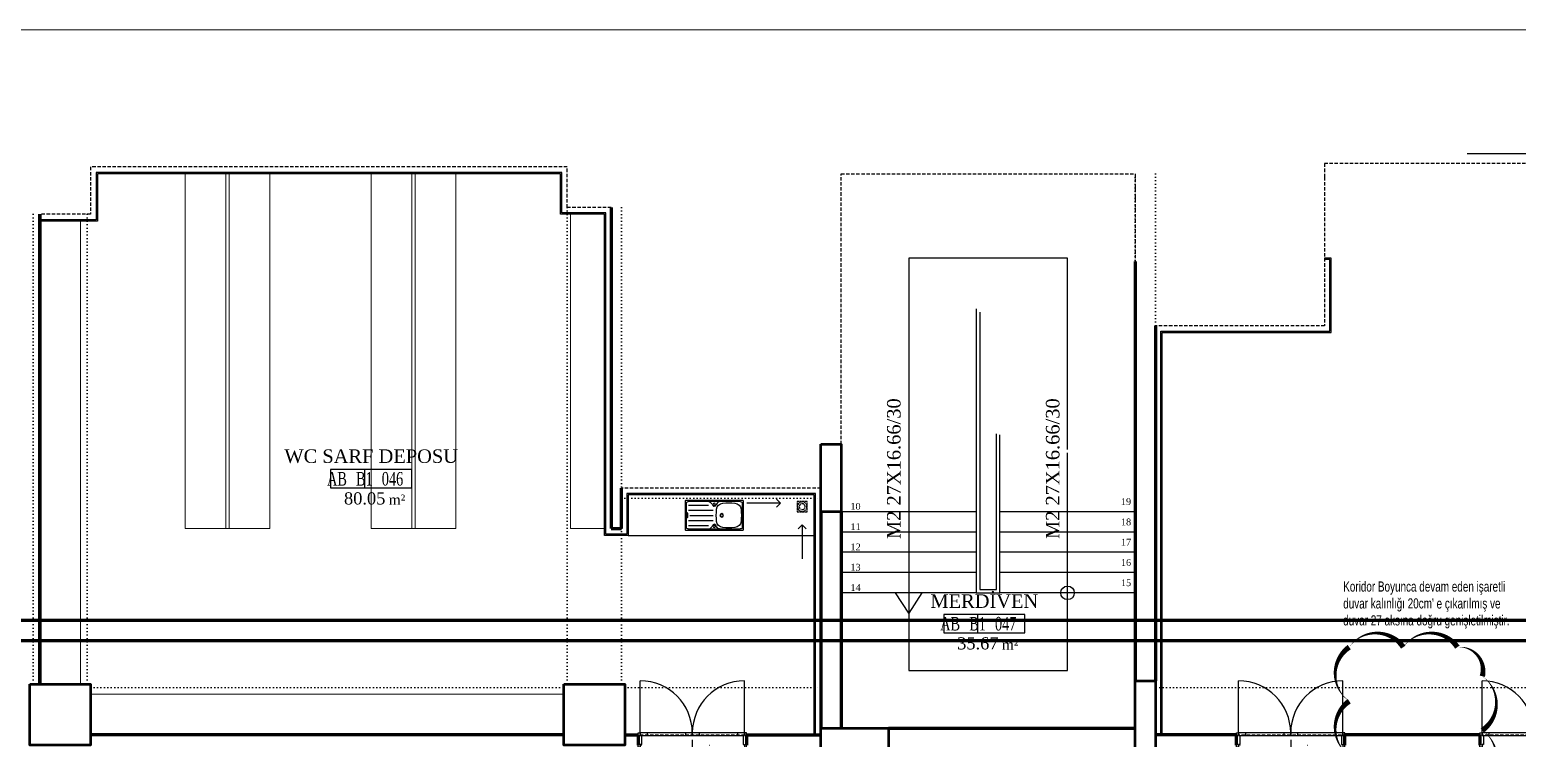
# Model space of a CAD drawing. Extents: x -228812 to 45006, y -308075 to -42938.
# Drawn here: x 41687 to 43887, y -43986 to -42938 of the extents above; entities that cross this region are included whole.
import ezdxf
from ezdxf.enums import TextEntityAlignment as Align

# ---------------------------------------------------------------- set-up
doc = ezdxf.new("R2010")
doc.units = 0
doc.header["$LTSCALE"] = 20
for name, pattern in [('( Hidden )', [0.375, 0.25, -0.125]), ('DOT', [0.25, 0, -0.25]), ('HIDDEN', [0.375, 0.25, -0.125])]:
    doc.linetypes.add(name, pattern=pattern)
doc.layers.get('0').update_dxf_attribs({"linetype": 'CONTINUOUS', "lineweight": 15})
doc.layers.get('DEFPOINTS').update_dxf_attribs({"linetype": 'CONTINUOUS'})
for name, color, linetype, lineweight in [('DUVAR', 7, 'CONTINUOUS', 60), ('KOLON', 7, 'CONTINUOUS', 50), ('tefris', 7, 'CONTINUOUS', 20)]:
    doc.layers.add(name, color=color, linetype=linetype, lineweight=lineweight)
for name, color, linetype in [('KAPILAR', 5, 'CONTINUOUS'), ('KIRIS', 9, 'DOT'), ('MERD', 7, 'CONTINUOUS'), ('OK', 7, 'CONTINUOUS'), ('ROOM', 7, 'CONTINUOUS'), ('ROOM-T', 7, 'CONTINUOUS'), ('SIVA', 7, 'CONTINUOUS'), ('TEFRIS SIHHI', 7, 'CONTINUOUS'), ('YAZI', 170, 'CONTINUOUS')]:
    doc.layers.add(name, color=color, linetype=linetype)
doc.layers.add('REVIZYON-2015-11-23', color=1, linetype='CONTINUOUS', lineweight=13, plot=False)
doc.styles.add('ARIAL', font='arial.ttf', dxfattribs={"width": 0.7})
doc.styles.add('OLC-200', font='tromans.shx', dxfattribs={"width": 0.5, "height": 0.2})
doc.styles.add('OLC-50', font='romans.shx', dxfattribs={"width": 0.5, "height": 0.15})
doc.styles.add('YAZI', font='times.ttf')
doc.dimstyles.new('BIRIM ADI', dxfattribs={"dimtxt": 30, "dimasz": 50, "dimexe": 25, "dimexo": 40, "dimgap": 15, "dimtad": 0, "dimtxsty": 'YAZI', "dimblk": 'OBLIQUE', "dimcen": 50, "dimadec": 0, "dimazin": 0, "dimtfac": 1, "dimtmove": 0, "dimatfit": 3, "dimfxl": 150, "dimfxlon": 1, "dimarcsym": 0})

# ---------------------------------------------------------------- blocks, each defined once
blk = doc.blocks.new('_OBLIQUE')
at = {"color": 0, "linetype": 'ByBlock'}
blk.add_line((-0.5, -0.5), (0.5, 0.5), dxfattribs=at)
blk = doc.blocks.new('*D9223')
at = {"layer": 'DEFPOINTS', "color": 0, "linetype": 'Continuous'}
for p in [(42561.9, -43121), (43962.7, -43121), (42566.9, -45206)]:
    blk.add_point(p, dxfattribs=at)
at = {"layer": 'YAZI', "color": 0, "lineweight": -2, "ltscale": 0.5}
for p, q in [((43812.7, -43121), (43987.7, -43121)), ((43962.7, -43121), (43962.7, -44082.8)), ((43962.7, -45206), (43962.7, -44244.3)), ((43812.7, -45206), (43987.7, -45206))]:
    blk.add_line(p, q, dxfattribs=at)
at = {"layer": 'YAZI', "color": 0, "linetype": 'Continuous', "lineweight": -2, "xscale": 50, "yscale": 50, "zscale": 50}
for p, rotation in [((43962.7, -43121), 90), ((43962.7, -45206), 270)]:
    blk.add_blockref('_OBLIQUE', p, dxfattribs=dict(at, rotation=rotation))
at = {"layer": 'YAZI', "color": 0, "linetype": 'Continuous', "insert": (43962.7, -44163.5), "char_height": 30, "attachment_point": 5, "rotation": 90, "style": 'YAZI'}
blk.add_mtext('MORG ', dxfattribs=at)
blk = doc.blocks.new('*U688')
at = {"color": 0}
for p, q in [((-157, 18), (-157, 95)), ((-3, 18), (-3, 95)), ((-147, 18), (-147, 14)), ((-90.1, 18), (-90.1, 14)), ((-80, 7.5), (-80, 7.5)), ((-70, 18), (-70, 14)), ((-13.1, 18), (-13.1, 14))]:
    blk.add_line(p, q, dxfattribs=at)
at = {"color": 0, "linetype": 'DOT', "ltscale": 20}
blk.add_line((-155, 0), (-5, 0), dxfattribs=at)
at = {"color": 0, "lineweight": -3}
for points in [[(-160, 15), (-160, 18), (-157, 18), (-157, 14), (-155, 14), (-155, 1), (-157, 1), (-157, -3), (-160, -3), (-160, 0)], [(0, 15), (0, 18), (-3, 18), (-3, 14), (-5, 14), (-5, 1), (-3, 1), (-3, -3), (0, -3), (0, 0)]]:
    blk.add_lwpolyline(points, dxfattribs=at)
at = {"color": 0}
for points in [[(-157, 18), (-157, 14), (-80, 14), (-80, 18)], [(-80, 18), (-80, 14), (-3, 14), (-3, 18)]]:
    blk.add_lwpolyline(points, close=True, dxfattribs=at)
at = {"color": 16}
blk.add_lwpolyline([(-80, 7.5), (-80, -69)], dxfattribs=at)
blk.add_circle((-80, -99), 30, dxfattribs=at)
at = {"color": 0}
for centre, start, end in [((-157, 18), 0, 90), ((-3, 18), 90, 180)]:
    blk.add_arc(centre, 77, start, end, dxfattribs=at)
at = {"color": 16, "style": 'OLC-50', "width": 0.45}
blk.add_attdef('GEN', text='', height=30, rotation=90, dxfattribs=at).set_placement((-80, -65), align=Align.BOTTOM_LEFT)
blk.add_attdef('YUK', text='', height=30, rotation=90, dxfattribs=at).set_placement((-70, -65), align=Align.TOP_LEFT)
at = {"style": 'OLC-50', "width": 0.5, "flags": 1}
for tag, p in [('KABLOK', (-188.3, -83.8)), ('KAMAHKOD', (-83.9, -83.8)), ('KAMAHNO', (-195.2, -120.6)), ('KAMAHAD', (-79.6, -120)), ('DUVKA', (-188.6, -156)), ('KARENK', (-82.6, -154.8)), ('KATIP', (-188.1, -194)), ('KASAMAL', (-83.9, -189.6)), ('KAMAL', (-188.7, -233)), ('KASARENK', (-83.5, -229)), ('MENFEZ', (-190, -268.9)), ('YANGIN', (-84.2, -266.9)), ('ACILYON', (-192.7, -303.5)), ('CEKIT', (-86.3, -303.2)), ('CARPTEK', (-195, -337.4)), ('FOTOSEL', (-86.8, -337.1)), ('PBAR', (-193.2, -371.1)), ('KONTROL', (-87, -371.1))]:
    blk.add_attdef(tag, p, '', height=30, dxfattribs=at)
at = {"color": 16, "style": 'OLC-50', "width": 0.45}
blk.add_attdef('POZ', text='', height=30, rotation=90, dxfattribs=at).set_placement((-80, -99), align=Align.MIDDLE_CENTER)
blk = doc.blocks.new('DOMINOX-DMN11-48204117')
at = {"color": 0, "linetype": 'Continuous'}
for p, q in [((-0.425, 0), (0.425, 0)), ((-0.43, -0.43), (-0.43, -0.005)), ((-0.415, -0.39), (-0.415, -0.045)), ((-0.385, -0.015), (0.385, -0.015)), ((0.381, -0.141), (0.019, -0.141)), ((0.361, -0.218), (0.019, -0.218)), ((0.381, -0.066), (0.086, -0.066)), ((0.395, -0.19), (0.395, -0.245)), ((0.399, -0.182), (0.415, -0.169)), ((0.415, -0.045), (0.415, -0.39)), ((0.43, -0.005), (0.43, -0.43)), ((0.425, -0.435), (-0.425, -0.435)), ((0.385, -0.42), (-0.385, -0.42)), ((0.381, -0.293), (0.019, -0.293)), ((0.381, -0.369), (0.086, -0.369)), ((0.399, -0.253), (0.415, -0.266))]:
    blk.add_line(p, q, dxfattribs=at)
at = {"color": 0, "linetype": 'Continuous', "flags": 128}
for points in [[(-0.077, -0.015, -0.239309), (-0.024, -0.07, 0.283402), (0, -0.084, 0.252466)], [(0.077, -0.015, 0.239309), (0.024, -0.07, -0.283402), (0, -0.084, -0.252466)], [(-0.077, -0.42, 0.239309), (-0.024, -0.365, -0.283402), (0, -0.351, -0.252466)], [(0.077, -0.42, -0.239309), (0.024, -0.365, 0.283402), (0, -0.351, 0.252466)]]:
    blk.add_lwpolyline(points, format="xyb", dxfattribs=at)
at = {"color": 0, "linetype": 'Continuous'}
for centre, radius in [((-0.11, -0.218), 0.026), ((-0.11, -0.218), 0.02), ((0, -0.054), 0.015), ((0, -0.381), 0.015)]:
    blk.add_circle(centre, radius, dxfattribs=at)
for centre, radius, start, end in [((-0.425, -0.005), 0.005, 90, 180), ((0.425, -0.005), 0.005, 0, 90), ((-0.385, -0.045), 0.03, 90, 180), ((0.6, -0.218), 1, 174.816, 185.184), ((-0.296, -0.136), 0.1, 95.184, 174.816), ((-0.215, -1.032), 1, 84.816, 95.184), ((-0.134, -0.136), 0.1, 5.184, 84.816), ((-1.03, -0.218), 1, 354.816, 5.184), ((0.385, -0.045), 0.03, 360, 90), ((0.405, -0.19), 0.01, 127.5, 180), ((-0.425, -0.43), 0.005, 180, 270), ((-0.385, -0.39), 0.03, 180, 270), ((-0.296, -0.299), 0.1, 185.184, 264.816), ((-0.215, 0.598), 1, 264.816, 275.184), ((-0.134, -0.299), 0.1, 275.184, 354.816), ((0.385, -0.39), 0.03, 270, 360), ((0.405, -0.245), 0.01, 180, 232.5), ((0.425, -0.43), 0.005, 270, 0)]:
    blk.add_arc(centre, radius, start, end, dxfattribs=at)
blk = doc.blocks.new('ROOMNAME')
at = {"color": 0}
blk.add_line((0, 13.5), (0, -13.5), dxfattribs=at)
blk.add_lwpolyline([(-50, 13.5), (-50, -13.5), (70, -13.5), (70, 13.5)], close=True, dxfattribs=at)
at = {"color": 0, "insert": (36, -30.8), "char_height": 15, "width": 39.826, "attachment_point": 4, "style": 'YAZI'}
blk.add_mtext('m²', dxfattribs=at)
at = {"color": 0, "style": 'YAZI'}
for tag, p in [('KOD', (-25, 0)), ('NO', (35, 0))]:
    blk.add_attdef(tag, text='', height=20, dxfattribs=at).set_placement(p, align=Align.MIDDLE_CENTER)
blk.add_attdef('ALAN', text='', height=18, dxfattribs=at).set_placement((31, -29), align=Align.MIDDLE_RIGHT)
at = {"color": 0, "style": 'YAZI', "flags": 1}
for tag, p in [('ALANIHALE', (10, -51.3)), ('CEVRE', (8.8, -70.9))]:
    blk.add_attdef(tag, text='', height=15, dxfattribs=at).set_placement(p, align=Align.MIDDLE_CENTER)
at = {"color": 0, "style": 'OLC-200', "width": 0.5, "flags": 1}
for tag, p in [('DOS', (-43.9, -102.9)), ('SUP', (-12.3, -102.9)), ('DUV', (15.1, -102.9)), ('TAV', (42.4, -102.9)), ('KTIP1', (-43.9, -131.5)), ('KTIP2', (6.1, -131.5)), ('KTIP3', (56.1, -131.5)), ('KTIP1S', (-43.9, -160.1)), ('KTIP2S', (6.1, -160.1)), ('KTIP3S', (56.1, -160.1)), ('PTIP1', (-43.9, -188.6)), ('PTIP2', (6.1, -188.6)), ('PTIP3', (56.1, -188.6)), ('PTIP1S', (-43.9, -217.2)), ('PTIP2S', (6.1, -217.2)), ('PTIP3S', (56.1, -217.2)), ('KISI', (-43.9, -245.8)), ('KW', (6.1, -245.8)), ('ISI', (56.1, -245.8))]:
    blk.add_attdef(tag, p, '', height=15, dxfattribs=at)
at = {"layer": 'ROOM-T', "color": 9, "style": 'YAZI'}
blk.add_attdef('MAHALADI', text='', height=20, dxfattribs=at).set_placement((10, 33.5), align=Align.MIDDLE_CENTER)
blk = doc.blocks.new('EGIM-OK')
at = {"color": 0, "ltscale": 200}
for points in [[(50, 0), (0, 0)], [(50, 0), (44.2, 5.9)], [(50, 0), (44.2, -5.9)]]:
    blk.add_lwpolyline(points, dxfattribs=at)
blk = doc.blocks.new('SUZGEC')
at = {"color": 0, "linetype": 'ByBlock', "ltscale": 0.3, "extrusion": (0, 0, -1)}
blk.add_lwpolyline([(0, 0), (-15, 0), (-15, 15), (0, 15)], close=True, dxfattribs=at)
for radius in [7.03, 4.37]:
    blk.add_circle((-7.5, 7.5), radius, dxfattribs=at)
blk = doc.blocks.new('KOLON90')
at = {"layer": 'KOLON', "color": 4}
blk.add_lwpolyline([(-45, 45), (45, 45), (45, -45), (-45, -45)], close=True, dxfattribs=at)

msp = doc.modelspace()

# ---------------------------------------------------------------- linework, layer by layer
at = {"linetype": 'Continuous'}
msp.add_lwpolyline([(39709.494, -42938.116), (44863.882, -42938.116), (44863.882, -47662.514), (39709.494, -47662.514)], close=True, dxfattribs=at)
at = {"layer": 'DEFPOINTS', "color": 7, "linetype": '( Hidden )'}
for points in [[(42856.85, -43981.043), (42856.85, -43616.043), (42561.851, -43616.043), (42561.851, -43676.043), (42546.851, -43676.043), (42546.851, -43201.043), (42481.851, -43201.043), (42481.851, -43141.043), (41776.842, -43141.043), (41776.842, -43211.043), (41701.842, -43211.043), (41701.851, -43906.043), (41776.851, -43906.043), (41776.851, -43981.043), (42476.851, -43981.043), (42476.851, -43906.043), (42566.851, -43906.043), (42566.851, -43981.043)], [(44131.851, -43293.976), (44131.849, -43293.976), (44131.849, -43211.043), (44056.842, -43211.043), (44056.842, -43136.043), (43601.851, -43136.043), (43601.851, -43156.043), (43601.851, -43376.043), (43351.852, -43376.043), (43351.851, -43901.043), (43351.851, -43981.043), (44056.851, -43981.043), (44056.851, -43906.043), (44131.851, -43906.043)], [(42886.851, -43151.043), (43321.851, -43151.043), (43321.851, -43971.043), (42886.851, -43971.043)]]:
    msp.add_lwpolyline(points, close=True, dxfattribs=at)
at = {"layer": 'DUVAR', "color": 2}
for p, q in [((41701.842, -43211.043), (41701.851, -43906.043)), ((41701.842, -43906.043), (41701.842, -43211.043)), ((42561.851, -43676.043), (42561.851, -43616.043)), ((42546.851, -43676.043), (42561.851, -43676.043)), ((43321.851, -43901.043), (43321.851, -43901.043)), ((42476.851, -43981.043), (41776.851, -43981.043)), ((42566.851, -43981.043), (42586.851, -43981.043)), ((42586.851, -43981.043), (42586.851, -43996.043)), ((42746.851, -43981.043), (42856.85, -43981.043)), ((42746.851, -43981.043), (42746.851, -43996.043)), ((43471.851, -43981.043), (43351.851, -43981.043)), ((43471.851, -43996.043), (43471.851, -43981.043)), ((43631.851, -43996.043), (43631.851, -43981.043)), ((43831.851, -43981.043), (43631.851, -43981.043)), ((43831.851, -43981.043), (43831.851, -43996.043))]:
    msp.add_line(p, q, dxfattribs=at)
at = {"layer": 'DUVAR', "color": 2, "ltscale": 0.5}
for p, q in [((43321.851, -43281.043), (43321.85, -43901.043)), ((43351.852, -43376.043), (43351.851, -43901.043)), ((42856.851, -43651.043), (42856.851, -43971.043)), ((42886.85, -43651.043), (42886.85, -43971.043)), ((42956.85, -43971.043), (43321.851, -43971.043))]:
    msp.add_line(p, q, dxfattribs=at)
at = {"layer": 'DUVAR', "color": 2, "linetype": 'ByBlock', "ltscale": 0.5}
for p, q in [((40713.94, -43811.393), (44258.94, -43811.393)), ((40743.94, -43841.393), (44228.94, -43841.393))]:
    msp.add_line(p, q, dxfattribs=at)
at = {"layer": 'DUVAR', "color": 2}
msp.add_lwpolyline([(42546.851, -43201.043), (42546.851, -43676.043)], dxfattribs=at)
at = {"layer": 'KIRIS', "color": 251}
for p, q in [((43321.85, -43901.043), (43321.851, -43151.043)), ((43351.85, -43151.043), (43351.85, -43901.043)), ((42481.851, -43201.043), (42481.851, -43906.043)), ((42561.851, -43201.043), (42561.851, -43906.043)), ((41691.851, -43211.043), (41691.851, -43906.043)), ((41771.851, -43211.043), (41771.851, -43906.043)), ((42561.851, -43631.044), (42856.851, -43631.044)), ((42856.851, -43651.043), (42856.85, -43911.043)), ((42886.85, -43651.043), (42886.85, -43971.043)), ((41776.851, -43911.043), (42476.851, -43911.043)), ((42566.851, -43911.043), (42856.85, -43911.043)), ((44056.851, -43911.043), (43351.851, -43911.043)), ((42956.85, -43971.043), (43321.851, -43971.044))]:
    msp.add_line(p, q, dxfattribs=at)
at = {"layer": 'KOLON', "color": 4}
for points in [[(42856.851, -43551.044), (42886.85, -43551.044), (42886.85, -43651.043), (42856.851, -43651.043)], [(43351.851, -44001.043), (43321.851, -44001.043), (43321.851, -43901.043), (43351.851, -43901.043)], [(42956.85, -44001.043), (42856.85, -44001.043), (42856.85, -43971.043), (42956.85, -43971.043)]]:
    msp.add_lwpolyline(points, close=True, dxfattribs=at)
at = {"layer": 'MERD', "color": 6}
for p, q in [((43086.849, -43651.044), (42886.849, -43651.044)), ((43321.849, -43651.044), (43121.849, -43651.044)), ((43086.849, -43681.044), (42886.849, -43681.044)), ((43321.849, -43681.044), (43121.849, -43681.044)), ((43086.849, -43711.044), (42886.849, -43711.044)), ((43321.849, -43711.044), (43121.849, -43711.044)), ((43086.849, -43741.044), (42886.849, -43741.044)), ((43321.849, -43741.044), (43121.849, -43741.044)), ((43086.849, -43771.044), (42886.849, -43771.044)), ((42986.849, -43801.044), (42967.604, -43771.044)), ((43006.094, -43771.044), (42986.849, -43801.044)), ((43321.849, -43771.044), (43121.849, -43771.044))]:
    msp.add_line(p, q, dxfattribs=at)
for points in [[(43221.849, -43558.825), (43221.849, -43276.044), (42986.849, -43276.044), (42986.849, -43886.044), (43221.849, -43886.044), (43221.849, -43563.825)], [(43086.849, -43351.044), (43086.849, -43771.044), (43121.849, -43771.044), (43121.849, -43537.03)], [(43091.849, -43356.044), (43091.849, -43766.044), (43116.849, -43766.044), (43116.849, -43535.69)]]:
    msp.add_lwpolyline(points, dxfattribs=at)
msp.add_circle((43221.849, -43771.044), 10, dxfattribs=at)
at = {"layer": 'REVIZYON-2015-11-23'}
msp.add_lwpolyline([(43638.437, -44011.21, 0, 8, -0.52056705), (43638.437, -43931.21, 0, 8, -0.52056705), (43638.437, -43851.271, 0, 8, -0.52056705), (43718.437, -43851.271, 0, 8, -0.52056705), (43798.437, -43851.271, 0, 8, -0.52056705), (43835.361, -43894.348, 0, 8, -0.52056705), (43835.361, -43974.348, 0, 8, -0.52056705), (43835.361, -44054.348, 0, 8, -0.52056705)], format="xyseb", dxfattribs=at)
at = {"layer": 'SIVA', "color": 1}
for points in [[(42848.85, -43981.043), (42848.85, -43624.043), (42569.851, -43624.043), (42569.851, -43684.043), (42538.851, -43684.043), (42538.851, -43209.043), (42473.851, -43209.043), (42473.851, -43149.043), (41784.842, -43149.043), (41784.842, -43219.043), (41701.842, -43219.043)], [(42846.85, -43981.043), (42846.85, -43626.043), (42571.851, -43626.043), (42571.851, -43686.043), (42536.851, -43686.043), (42536.851, -43211.043), (42471.851, -43211.043), (42471.851, -43151.043), (41786.842, -43151.043), (41786.842, -43221.043), (41701.842, -43221.043)], [(43361.851, -43981.043), (43361.852, -43386.043), (43611.851, -43386.043), (43611.851, -43276.043), (43601.851, -43276.043)], [(43359.851, -43981.043), (43359.852, -43384.043), (43609.851, -43384.043), (43609.851, -43278.043), (43601.851, -43278.043)]]:
    msp.add_lwpolyline(points, dxfattribs=at)
at = {"layer": 'tefris', "color": 11}
for p, q in [((41916.851, -43676.043), (41916.851, -43151.043)), ((41976.851, -43676.043), (41976.851, -43151.043)), ((41981.851, -43676.043), (41981.851, -43151.043)), ((42041.851, -43676.043), (42041.851, -43151.043)), ((42191.851, -43676.043), (42191.851, -43151.043)), ((42251.851, -43676.043), (42251.851, -43151.043)), ((42256.851, -43676.043), (42256.851, -43151.043)), ((42316.851, -43676.043), (42316.851, -43151.043)), ((42486.851, -43676.043), (42486.851, -43211.043)), ((42041.851, -43676.043), (41916.851, -43676.043)), ((42316.851, -43676.043), (42191.851, -43676.043)), ((42536.851, -43676.043), (42486.851, -43676.043)), ((42476.851, -43921.043), (41776.851, -43921.043))]:
    msp.add_line(p, q, dxfattribs=at)
msp.add_lwpolyline([(41761.851, -43906.043), (41761.851, -43221.043)], dxfattribs=at)
at = {"layer": 'TEFRIS SIHHI', "color": 155}
msp.add_line((42571.851, -43686.043), (42846.851, -43686.043), dxfattribs=at)

# ---------------------------------------------------------------- block references
at = {"layer": 'KAPILAR'}
for p in [(42746.851, -43996.043), (43631.851, -43996.043), (43991.851, -43996.043)]:
    msp.add_blockref('*U688', p, dxfattribs=at).add_auto_attribs({'POZ': 'K7', 'GEN': '160', 'YUK': '220'})
at = {"layer": 'KOLON', "color": 1}
for p in [(41731.851, -43951.043), (42521.851, -43951.043)]:
    msp.add_blockref('KOLON90', p, dxfattribs=at)
at = {"layer": 'OK', "color": 252, "xscale": -1, "rotation": 180.0000011743556}
msp.add_blockref('EGIM-OK', (42747.319, -43638.543), dxfattribs=at)
at = {"layer": 'OK', "color": 252, "rotation": 90.00000000000001}
msp.add_blockref('EGIM-OK', (42829.35, -43720.574), dxfattribs=at)
at = {"layer": 'ROOM', "ltscale": 0.5}
ref = msp.add_blockref('ROOMNAME', (42181.831, -43602.271), dxfattribs=at)
ref.add_attrib('MAHALADI', 'WC SARF DEPOSU', dxfattribs={"layer": 'ROOM-T', "color": 9, "height": 20, "style": 'YAZI'}).set_placement((42191.831, -43568.771), align=Align.MIDDLE_CENTER)
ref.add_attrib('BLOK', 'AB', dxfattribs={"layer": '0', "color": 0, "height": 20, "style": 'YAZI', "width": 0.7}).set_placement((42141.26, -43602.271), align=Align.MIDDLE_CENTER)
ref.add_attrib('KOD', 'B1', dxfattribs={"layer": '0', "color": 0, "height": 20, "style": 'YAZI', "width": 0.7}).set_placement((42181.831, -43602.271), align=Align.MIDDLE_CENTER)
ref.add_attrib('NO', '046', dxfattribs={"layer": '0', "color": 0, "height": 20, "style": 'YAZI', "width": 0.7}).set_placement((42223.403, -43602.271), align=Align.MIDDLE_CENTER)
ref.add_attrib('ALAN', '80.05', dxfattribs={"layer": '0', "color": 0, "height": 18, "style": 'YAZI'}).set_placement((42212.831, -43631.271), align=Align.MIDDLE_RIGHT)
ref = msp.add_blockref('ROOMNAME', (43088.754, -43816.649), dxfattribs=at)
ref.add_attrib('MAHALADI', 'MERDİVEN', dxfattribs={"layer": 'ROOM-T', "color": 9, "height": 20, "style": 'YAZI'}).set_placement((43098.754, -43783.149), align=Align.MIDDLE_CENTER)
ref.add_attrib('BLOK', 'AB', dxfattribs={"layer": '0', "color": 0, "height": 20, "style": 'YAZI', "width": 0.7}).set_placement((43048.182, -43816.649), align=Align.MIDDLE_CENTER)
ref.add_attrib('KOD', 'B1', dxfattribs={"layer": '0', "color": 0, "height": 20, "style": 'YAZI', "width": 0.7}).set_placement((43088.754, -43816.649), align=Align.MIDDLE_CENTER)
ref.add_attrib('NO', '047', dxfattribs={"layer": '0', "color": 0, "height": 20, "style": 'YAZI', "width": 0.7}).set_placement((43130.325, -43816.649), align=Align.MIDDLE_CENTER)
ref.add_attrib('ALAN', '35.67', dxfattribs={"layer": '0', "color": 0, "height": 18, "style": 'YAZI'}).set_placement((43119.754, -43845.649), align=Align.MIDDLE_RIGHT)
at = {"layer": 'TEFRIS SIHHI', "color": 155, "xscale": -100, "yscale": 100, "zscale": 100}
msp.add_blockref('DOMINOX-DMN11-48204117', (42699.351, -43634.543), dxfattribs=at)
at = {"layer": 'TEFRIS SIHHI', "color": 155, "linetype": 'HIDDEN', "rotation": 270}
msp.add_blockref('SUZGEC', (42821.85, -43636.043), dxfattribs=at)

# ---------------------------------------------------------------- texts
at = {"layer": 'REVIZYON-2015-11-23', "insert": (43629.545, -43823.757), "char_height": 15, "width": 252.04666, "attachment_point": 7, "style": 'ARIAL'}
msp.add_mtext("Koridor Boyunca devam eden işaretli duvar kalınlığı 20cm' e çıkarılmış ve duvar 27 aksına doğru genişletilmiştir. ", dxfattribs=at)
at = {"layer": 'YAZI', "color": 7, "style": 'YAZI'}
for p in [(42974.834, -43691.371), (43209.834, -43691.371)]:
    msp.add_text('M2 27X16.66/30', height=20, rotation=90, dxfattribs=at).set_placement(p)
for s, p in [('10', (42900.625, -43648.065)), ('19', (43300.773, -43641.065)), ('11', (42900.798, -43678.065)), ('18', (43300.801, -43671.065)), ('17', (43300.773, -43701.065)), ('12', (42900.798, -43708.065)), ('13', (42900.625, -43738.065)), ('16', (43300.801, -43731.065)), ('14', (42900.798, -43768.065)), ('15', (43300.801, -43761.065))]:
    msp.add_text(s, height=10, dxfattribs=at).set_placement(p)

# ---------------------------------------------------------------- dimensions: what is measured, and where the dimension line sits
at = {"layer": 'YAZI', "ltscale": 0.5}
dim = msp.add_linear_dim(base=(43962.68, -43121.043), p1=(42566.851, -45206.043), p2=(42561.851, -43121.043), angle=90, text='MORG ', dimstyle='BIRIM ADI', override={"dimtmove": 1}, dxfattribs=at)
dim.commit()
dim.dimension.update_dxf_attribs({"geometry": '*D9223', "text_midpoint": (43962.68, -44163.543)})

doc.saveas('drawing.dxf')
